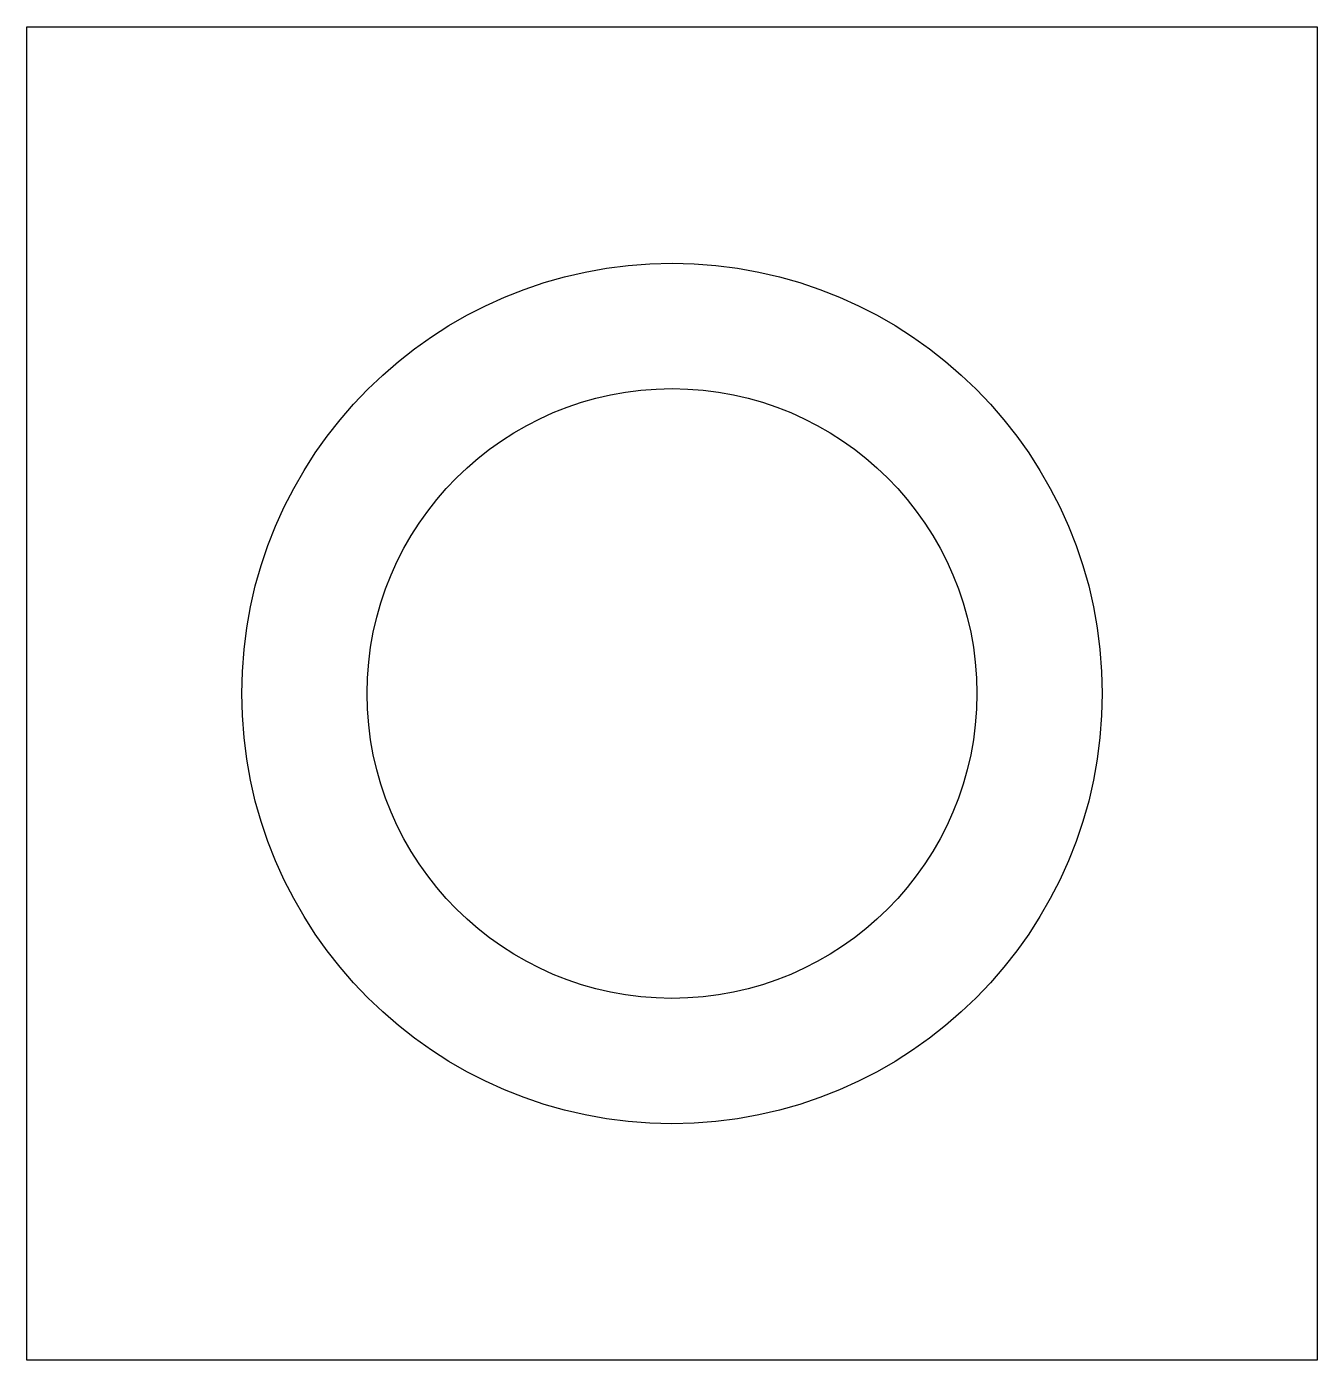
# Model space of a CAD drawing. Header units: inches. Extents: x -0.375 to 0.375, y -0.388 to 0.388.
import ezdxf

# ---------------------------------------------------------------- set-up
doc = ezdxf.new("R2010")
doc.units = ezdxf.units.IN
doc.header["$LTSCALE"] = 0.5
doc.header["$MEASUREMENT"] = 0
doc.layers.add('Mounting', color=4, linetype='CONTINUOUS')

msp = doc.modelspace()

# ---------------------------------------------------------------- linework, layer by layer
at = {"layer": 'Mounting', "color": 0, "transparency": 16777216}
msp.add_lwpolyline([(-0.375, 0.3875), (0.375, 0.3875), (0.375, -0.3875), (-0.375, -0.3875)], close=True, dxfattribs=at)
for radius in [0.25, 0.17717]:
    msp.add_circle((0, 0), radius, dxfattribs=at)

doc.saveas('drawing.dxf')
